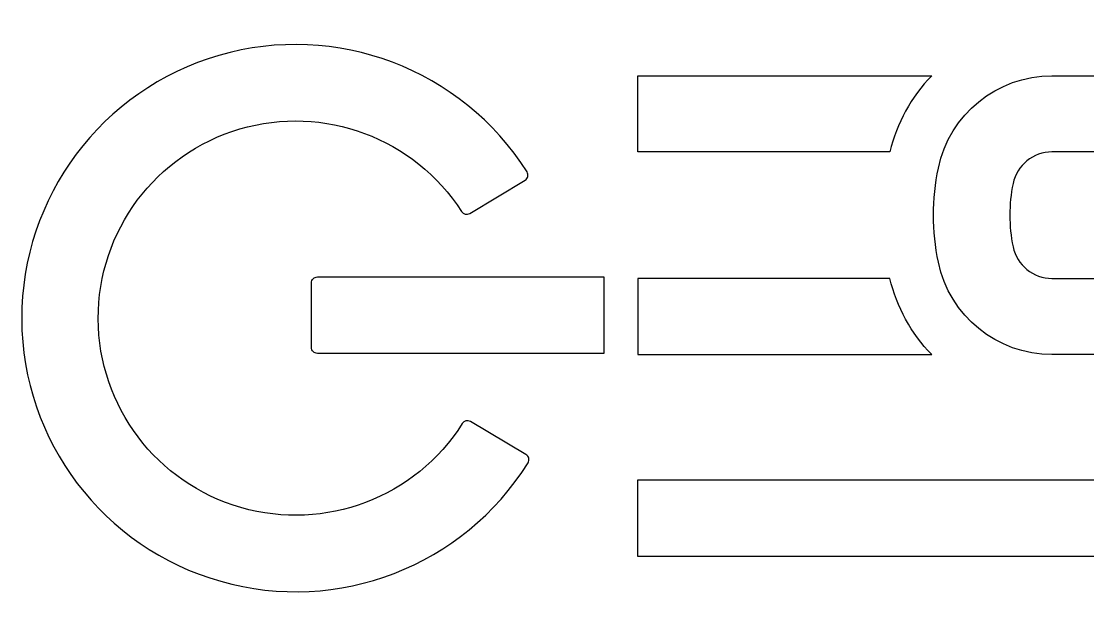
# Model space of a CAD drawing. Extents: x 0 to 436, y 0 to 122.
# Drawn here: x 0.1 to 77.3, y 2.8 to 45.8 of the extents above; entities that cross this region are included whole.
import ezdxf

# ---------------------------------------------------------------- set-up
doc = ezdxf.new("R2010")
doc.units = 0
doc.layers.get('0').update_dxf_attribs({"linetype": 'CONTINUOUS'})

msp = doc.modelspace()

# ---------------------------------------------------------------- linework, layer by layer
at = {"color": 1}
for points in [[(44.728986, 36.348869), (44.728986, 41.868382), (66.002547, 41.868382)], [(74.701856, 41.868382), (93.553257, 41.868382), (87.504137, 36.348869), (74.701856, 36.348869)], [(62.961435, 36.348869), (44.728986, 36.348869)], [(21.534517, 27.296373), (42.264779, 27.296373), (42.264779, 21.758145)], [(62.961435, 27.192888), (44.728986, 27.192888), (44.728986, 21.673095), (66.002547, 21.673095)], [(86.932842, 21.673095), (74.701856, 21.673095)], [(32.026908, 16.672925), (32.026877, 16.674855)], [(87.03716, 7.033105), (44.732499, 7.033105), (44.732499, 12.601065), (87.551688, 12.601065)]]:
    msp.add_lwpolyline(points, dxfattribs=at)
msp.add_lwpolyline([(21.534517, 27.296373)], close=True, dxfattribs=at)
for points in [[(36.713906, 34.900392), (31.993659, 42.369849), (22.899319, 45.812939), (14.415813, 43.342383)], [(14.415813, 43.342383), (5.932307, 40.871827), (0.108532, 33.084303), (0.136704, 24.248425)], [(66.002547, 41.868382), (64.518591, 40.32984), (63.469216, 38.42526), (62.961435, 36.348869)], [(66.485456, 35.178639), (67.291909, 39.074477), (70.723424, 41.868396), (74.701856, 41.868382)], [(15.916, 38.012299), (22.0049, 39.808807), (28.548801, 37.370788), (31.977937, 32.028208)], [(5.67497, 24.267611), (5.654734, 30.615975), (9.827101, 36.215791), (15.916, 38.012299)], [(74.701856, 36.348869), (73.340589, 36.348871), (72.166462, 35.392887), (71.890543, 34.059877)], [(36.768775, 34.571371), (36.795489, 34.68396), (36.77571, 34.802564), (36.713906, 34.900392)], [(66.485456, 28.363123), (66.020153, 30.611136), (66.020153, 32.930625), (66.485456, 35.178639)], [(32.561552, 31.890603), (32.561552, 31.890603), (36.571945, 34.30207), (36.571945, 34.30207)], [(36.571945, 34.30207), (36.671109, 34.361705), (36.742062, 34.458782), (36.768775, 34.571371)], [(71.890543, 34.059877), (71.577997, 32.549882), (71.577997, 30.991878), (71.890543, 29.481884)], [(31.977937, 32.028208), (32.103174, 31.831949), (32.361833, 31.770962), (32.561552, 31.890603)], [(71.890543, 29.481884), (72.16646, 28.148872), (73.340588, 27.192886), (74.701856, 27.192888)], [(74.701856, 21.673095), (70.723337, 21.673109), (67.291792, 24.467171), (66.485456, 28.363123)], [(21.104406, 26.866205), (21.104392, 26.980287), (21.149701, 27.089701), (21.230364, 27.170375)], [(21.230364, 27.170375), (21.311027, 27.251049), (21.420435, 27.296372), (21.534517, 27.296373)], [(66.002547, 21.673095), (64.518548, 23.211716), (63.46917, 25.116397), (62.961435, 27.192888)], [(74.701856, 27.192888), (74.701856, 27.192888), (86.929024, 27.192888), (86.929024, 27.192888)], [(21.104406, 22.188315), (21.104406, 22.188315), (21.104406, 26.866205), (21.104406, 26.866205)], [(0.136704, 24.248425), (0.164876, 15.412548), (6.03819, 7.662318), (14.537278, 5.245909)], [(16.003416, 10.588489), (9.903188, 12.346144), (5.695206, 17.919247), (5.67497, 24.267611)], [(21.230363, 21.884144), (21.1497, 21.964818), (21.104392, 22.074233), (21.104406, 22.188315)], [(21.534517, 21.758145), (21.420435, 21.758146), (21.311026, 21.80347), (21.230363, 21.884144)], [(42.264779, 21.758145), (42.264779, 21.758145), (21.534517, 21.758145), (21.534517, 21.758145)], [(32.026877, 16.674855), (28.631871, 11.310522), (22.103644, 8.830835), (16.003416, 10.588489)], [(32.609642, 16.813285), (32.409409, 16.931832), (32.151205, 16.86964), (32.026908, 16.672925)], [(36.635334, 14.427415), (36.635334, 14.427415), (32.609642, 16.813285), (32.609642, 16.813285)], [(36.833913, 14.159329), (36.806484, 14.271768), (36.7349, 14.36841), (36.635334, 14.427415)], [(36.781086, 13.829915), (36.842298, 13.92814), (36.861341, 14.046889), (36.833913, 14.159329)], [(14.537278, 5.245909), (23.036366, 2.8295), (32.108565, 6.33051), (36.781086, 13.829915)]]:
    msp.add_open_spline(points, degree=3, dxfattribs=at)

doc.saveas('drawing.dxf')
